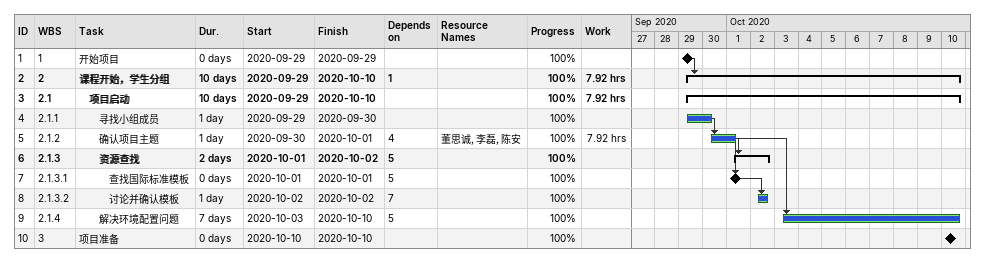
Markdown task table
| ID | WBS | Task | Duration | Start | Finish | Predecessors | Resources | % complete | Work (h) |
|---|---|---|---|---|---|---|---|---|---|
| 1 | 1 | 开始项目 | 0d | 2020-09-29 | 2020-09-29 |  |  | 100 |  |
| 2 | 2 | **课程开始，学生分组** | 10d | 2020-09-29 | 2020-10-10 | 1 |  | 100 | 7.92 |
| 3 | 2.1 | **项目启动** | 10d | 2020-09-29 | 2020-10-10 |  |  | 100 | 7.92 |
| 4 | 2.1.1 | 寻找小组成员 | 1d | 2020-09-29 | 2020-09-30 |  |  | 100 |  |
| 5 | 2.1.2 | 确认项目主题 | 1d | 2020-09-30 | 2020-10-01 | 4 | 董思诚, 李磊, 陈安 | 100 | 7.92 |
| 6 | 2.1.3 | **资源查找** | 2d | 2020-10-01 | 2020-10-02 | 5 |  | 100 |  |
| 7 | 2.1.3.1 | 查找国际标准模板 | 0d | 2020-10-01 | 2020-10-01 | 5 |  | 100 |  |
| 8 | 2.1.3.2 | 讨论并确认模板 | 1d | 2020-10-02 | 2020-10-02 | 7 |  | 100 |  |
| 9 | 2.1.4 | 解决环境配置问题 | 7d | 2020-10-03 | 2020-10-10 | 5 |  | 100 |  |
| 10 | 3 | 项目准备 | 0d | 2020-10-10 | 2020-10-10 |  |  | 100 |  |
